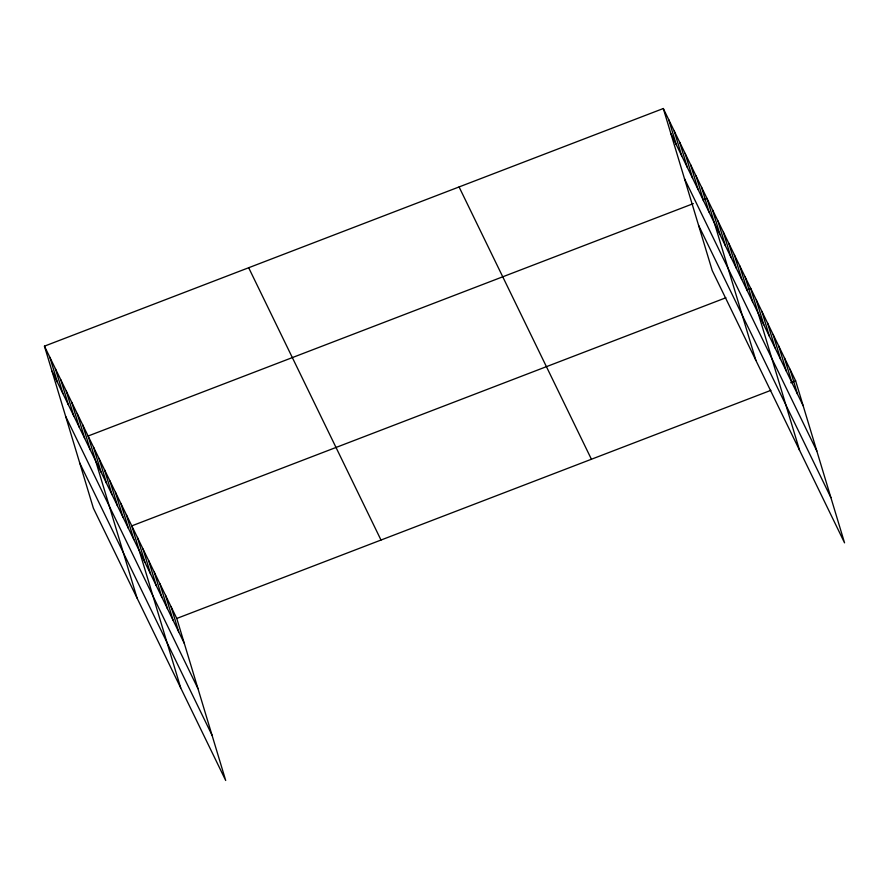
<?xml version="1.0" encoding="UTF-8"?>
<svg xmlns="http://www.w3.org/2000/svg" width="889" height="889" viewBox="0 0 889 889"><rect width="100%" height="100%" fill="white"/><g stroke="black" fill="none" stroke-linecap="round" stroke-linejoin="round"><path stroke-width="1.33" d="M44.45 346.154L176.778 618.455L225.695 780.475L93.367 508.164L44.45 346.154L663.305 108.525L795.633 380.836L844.55 542.846L712.222 270.545L663.305 108.525M693.353 203.614L88.122 436.01L137.039 598.03M703.255 199.814L706.977 198.391L755.883 360.401M725.891 297.759L131.783 525.877L180.7 687.886M746.927 289.67L750.638 288.247L799.555 450.267M176.778 618.455L770.885 390.338M790.688 382.737L795.633 380.836M670.828 133.45L803.156 405.762M684.486 178.689L816.824 451.001M698.565 225.306L830.893 497.607M459.08 186.946L591.418 459.246M248.676 267.733L381.003 540.045M51.973 371.08L184.312 643.38M65.63 416.319L197.969 688.619M79.71 462.925L212.038 735.236M790.01 369.257L797.533 394.183M784.387 357.689L791.91 382.614M778.764 346.11L786.287 371.046M773.141 334.542L780.664 359.467M767.518 322.974L775.041 347.899M761.895 311.394L769.418 336.32M756.261 299.826L763.795 324.752M745.182 277.012L752.705 301.938M739.726 265.789L747.249 290.714M734.27 254.554L741.793 279.479M728.802 243.319L736.336 268.245M723.346 232.085L730.869 257.01M717.89 220.85L725.413 245.775M712.433 209.615L719.957 234.552M701.51 187.157L709.044 212.082M696.054 175.922L703.577 200.847M690.597 164.687L698.121 189.613M685.141 153.453L692.664 178.389M679.685 142.229L687.208 167.154M674.218 130.994L681.752 155.919M668.761 119.759L676.285 144.685M171.155 606.887L178.678 631.812M165.532 595.308L173.055 620.233M159.909 583.74L167.432 608.665M154.286 572.16L161.809 597.097M148.663 560.592L156.186 585.518M143.04 549.024L150.563 573.95M137.417 537.445L144.94 562.37M126.327 514.642L133.85 539.567M120.871 503.407L128.394 528.333M115.414 492.173L122.938 517.098M109.958 480.938L117.481 505.874M104.491 469.714L112.025 494.64M99.035 458.48L106.558 483.405M93.578 447.245L101.102 472.17M82.666 424.775L90.189 449.701M77.199 413.552L84.733 438.477M71.742 402.317L79.265 427.242M66.286 391.082L73.809 416.008M60.83 379.847L68.353 404.773M55.362 368.613L62.897 393.538M49.906 357.378L57.429 382.314"/></g></svg>
